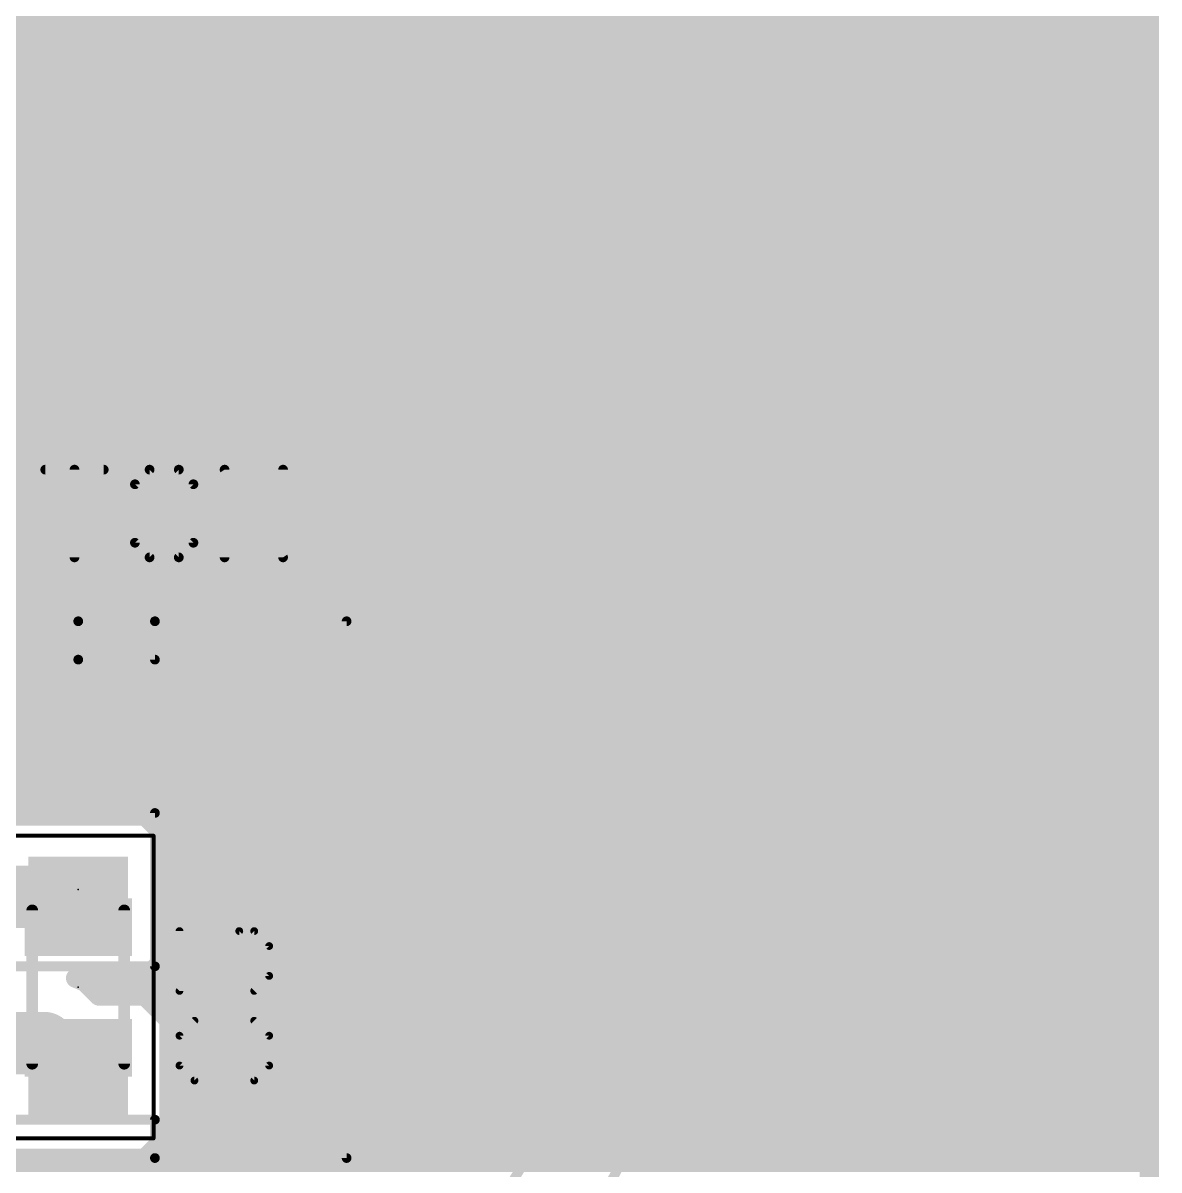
# Model space of a CAD drawing. Extents: x -15.2 to 43.2, y -12.7 to 63.2.
# Drawn here: x 13.25 to 28.07, y 24.28 to 39.24 of the extents above; entities that cross this region are included whole.
import ezdxf

# ---------------------------------------------------------------- set-up
doc = ezdxf.new("R2010")
doc.units = 0
for name, color, linetype in [('16', 175, 'CONTINUOUS'), ('21', 253, 'CONTINUOUS'), ('23', 7, 'CONTINUOUS'), ('24', 7, 'CONTINUOUS'), ('26', 253, 'CONTINUOUS'), ('27', 253, 'CONTINUOUS'), ('40', 175, 'CONTINUOUS'), ('52', 253, 'CONTINUOUS')]:
    doc.layers.add(name, color=color, linetype=linetype)

# ---------------------------------------------------------------- blocks, each defined once
blk = doc.blocks.new('RECT')
blk.add_solid([(-0.5, -0.5), (0.5, -0.5), (-0.5, 0.5), (0.5, 0.5)])

msp = doc.modelspace()

# ---------------------------------------------------------------- linework, layer by layer
at = {"layer": '16'}
for points, const_width in [([(27.94, 55.88), (27.94, 0)], 0.254), ([(6.0198, 39.37), (27.94, 39.37)], 0.254), ([(6.0198, 39.116), (27.94, 39.116)], 0.254), ([(6.0198, 38.862), (27.94, 38.862)], 0.254), ([(8.8721, 38.608), (27.94, 38.608)], 0.254), ([(9.1261, 38.354), (27.94, 38.354)], 0.254), ([(9.3801, 38.1), (27.94, 38.1)], 0.254), ([(9.4996, 37.846), (27.94, 37.846)], 0.254), ([(9.4996, 37.592), (27.94, 37.592)], 0.254), ([(9.4996, 37.338), (27.94, 37.338)], 0.254), ([(9.4996, 37.084), (27.94, 37.084)], 0.254), ([(9.3801, 36.83), (27.94, 36.83)], 0.254), ([(9.1261, 36.576), (27.94, 36.576)], 0.254), ([(8.8721, 36.322), (27.94, 36.322)], 0.254), ([(8.8721, 36.068), (27.94, 36.068)], 0.254), ([(9.1261, 35.814), (27.94, 35.814)], 0.254), ([(9.3801, 35.56), (27.94, 35.56)], 0.254), ([(9.4996, 35.306), (27.94, 35.306)], 0.254), ([(9.4996, 35.052), (27.94, 35.052)], 0.254), ([(9.4996, 34.798), (27.94, 34.798)], 0.254), ([(9.4996, 34.544), (27.94, 34.544)], 0.254), ([(9.4384, 34.29), (27.94, 34.29)], 0.254), ([(9.4384, 34.036), (27.94, 34.036)], 0.254), ([(9.4384, 33.782), (27.94, 33.782)], 0.254), ([(9.4384, 33.528), (27.94, 33.528)], 0.254), ([(9.4384, 33.274), (27.94, 33.274)], 0.254), ([(9.4384, 33.02), (27.94, 33.02)], 0.254), ([(9.3903, 32.766), (27.94, 32.766)], 0.254), ([(9.1363, 32.512), (27.94, 32.512)], 0.254), ([(9.1363, 32.258), (27.94, 32.258)], 0.254), ([(9.3903, 32.004), (27.94, 32.004)], 0.254), ([(9.4384, 31.75), (27.94, 31.75)], 0.254), ([(9.4384, 31.496), (27.94, 31.496)], 0.254), ([(9.4384, 31.242), (27.94, 31.242)], 0.254), ([(9.4384, 30.988), (27.94, 30.988)], 0.254), ([(9.4384, 30.734), (27.94, 30.734)], 0.254), ([(9.4384, 30.48), (27.94, 30.48)], 0.254), ([(9.2003, 30.226), (27.94, 30.226)], 0.254), ([(8.3461, 29.972), (27.94, 29.972)], 0.254), ([(8.0921, 29.718), (27.94, 29.718)], 0.254), ([(4.2701, 29.464), (27.94, 29.464)], 0.254), ([(3.8486, 29.21), (27.94, 29.21)], 0.254), ([(12.9225, 28.956), (27.94, 28.956)], 0.254), ([(14.8409, 28.9034), (13.0991, 28.9034)], 0.254), ([(15.1534, 28.5909), (14.8409, 28.9034)], 0.254), ([(15.0423, 28.702), (27.94, 28.702)], 0.254), ([(15.1534, 27.0991), (15.1534, 28.5909)], 0.254), ([(15.1534, 28.448), (27.94, 28.448)], 0.254), ([(15.1534, 28.194), (27.94, 28.194)], 0.254), ([(13.97, 27.845), (11.5622, 27.845)], 0.8128), ([(15.1534, 27.94), (27.94, 27.94)], 0.254), ([(15.1534, 27.686), (27.94, 27.686)], 0.254), ([(15.1534, 27.432), (27.94, 27.432)], 0.254), ([(15.1534, 27.178), (27.94, 27.178)], 0.254), ([(14.8409, 26.7866), (15.1534, 27.0991)], 0.254), ([(14.9783, 26.924), (27.94, 26.924)], 0.254), ([(14.0574, 26.7367), (13.9369, 26.7866)], 0.254), ([(13.9369, 26.7866), (14.8409, 26.7866)], 0.254), ([(14.2407, 26.5534), (14.0574, 26.7367)], 0.254), ([(14.1241, 26.67), (27.94, 26.67)], 0.254), ([(14.8409, 26.5534), (14.2407, 26.5534)], 0.254), ([(15.1534, 26.2409), (14.8409, 26.5534)], 0.254), ([(14.9783, 26.416), (27.94, 26.416)], 0.254), ([(11.4672, 25.94), (13.525, 25.94)], 0.8128), ([(13.525, 25.94), (13.97, 25.495)], 0.8128), ([(15.1534, 24.7491), (15.1534, 26.2409)], 0.254), ([(15.1534, 26.162), (27.94, 26.162)], 0.254), ([(15.1534, 25.908), (27.94, 25.908)], 0.254), ([(15.1534, 25.654), (27.94, 25.654)], 0.254), ([(15.1534, 25.4), (27.94, 25.4)], 0.254), ([(15.1534, 25.146), (27.94, 25.146)], 0.254), ([(15.1534, 24.892), (27.94, 24.892)], 0.254), ([(14.8409, 24.4366), (15.1534, 24.7491)], 0.254), ([(15.0423, 24.638), (27.94, 24.638)], 0.254), ([(13.0991, 24.4366), (14.8409, 24.4366)], 0.254), ([(4.2701, 24.384), (27.94, 24.384)], 0.254)]:
    msp.add_lwpolyline(points, dxfattribs=dict(at, const_width=const_width))
for points, const_width in [([(27.94, 39.0525, 1), (27.94, 39.1795)], 0.127), ([(27.94, 38.7985, 1), (27.94, 38.9255)], 0.127), ([(27.94, 38.5445, 1), (27.94, 38.6715)], 0.127), ([(27.94, 38.2905, 1), (27.94, 38.4175)], 0.127), ([(27.94, 38.0365, 1), (27.94, 38.1635)], 0.127), ([(27.94, 37.7825, 1), (27.94, 37.9095)], 0.127), ([(27.94, 37.5285, 1), (27.94, 37.6555)], 0.127), ([(27.94, 37.2745, 1), (27.94, 37.4015)], 0.127), ([(27.94, 37.0205, 1), (27.94, 37.1475)], 0.127), ([(27.94, 36.7665, 1), (27.94, 36.8935)], 0.127), ([(27.94, 36.5125, 1), (27.94, 36.6395)], 0.127), ([(27.94, 36.2585, 1), (27.94, 36.3855)], 0.127), ([(27.94, 36.0045, 1), (27.94, 36.1315)], 0.127), ([(27.94, 35.7505, 1), (27.94, 35.8775)], 0.127), ([(27.94, 35.4965, 1), (27.94, 35.6235)], 0.127), ([(27.94, 35.2425, 1), (27.94, 35.3695)], 0.127), ([(27.94, 34.9885, 1), (27.94, 35.1155)], 0.127), ([(27.94, 34.7345, 1), (27.94, 34.8615)], 0.127), ([(27.94, 34.4805, 1), (27.94, 34.6075)], 0.127), ([(27.94, 34.2265, 1), (27.94, 34.3535)], 0.127), ([(27.94, 33.9725, 1), (27.94, 34.0995)], 0.127), ([(27.94, 33.7185, 1), (27.94, 33.8455)], 0.127), ([(27.94, 33.4645, 1), (27.94, 33.5915)], 0.127), ([(27.94, 33.2105, 1), (27.94, 33.3375)], 0.127), ([(27.94, 32.9565, 1), (27.94, 33.0835)], 0.127), ([(27.94, 32.7025, 1), (27.94, 32.8295)], 0.127), ([(27.94, 32.4485, 1), (27.94, 32.5755)], 0.127), ([(27.94, 32.1945, 1), (27.94, 32.3215)], 0.127), ([(27.94, 31.9405, 1), (27.94, 32.0675)], 0.127), ([(27.94, 31.6865, 1), (27.94, 31.8135)], 0.127), ([(27.94, 31.4325, 1), (27.94, 31.5595)], 0.127), ([(27.94, 31.1785, 1), (27.94, 31.3055)], 0.127), ([(27.94, 30.9245, 1), (27.94, 31.0515)], 0.127), ([(27.94, 30.6705, 1), (27.94, 30.7975)], 0.127), ([(27.94, 30.4165, 1), (27.94, 30.5435)], 0.127), ([(27.94, 30.1625, 1), (27.94, 30.2895)], 0.127), ([(27.94, 29.9085, 1), (27.94, 30.0355)], 0.127), ([(27.94, 29.6545, 1), (27.94, 29.7815)], 0.127), ([(27.94, 29.4005, 1), (27.94, 29.5275)], 0.127), ([(27.94, 29.1465, 1), (27.94, 29.2735)], 0.127), ([(14.8858, 28.9483, 1), (14.796, 28.8585)], 0.127), ([(14.8409, 28.8399, 1), (14.8409, 28.9669)], 0.127), ([(27.94, 28.8925, 1), (27.94, 29.0195)], 0.127), ([(15.0423, 28.7655, 1), (15.0423, 28.6385)], 0.127), ([(27.94, 28.6385, 1), (27.94, 28.7655)], 0.127), ([(15.2169, 28.5909, 1), (15.0899, 28.5909)], 0.127), ([(15.1534, 28.5115, 1), (15.1534, 28.3845)], 0.127), ([(15.1085, 28.546, 1), (15.1983, 28.6358)], 0.127), ([(27.94, 28.3845, 1), (27.94, 28.5115)], 0.127), ([(15.1534, 28.2575, 1), (15.1534, 28.1305)], 0.127), ([(27.94, 28.1305, 1), (27.94, 28.2575)], 0.127), ([(13.97, 27.6418, 1), (13.97, 28.0482)], 0.4064), ([(15.1534, 28.0035, 1), (15.1534, 27.8765)], 0.127), ([(27.94, 27.8765, 1), (27.94, 28.0035)], 0.127), ([(15.1534, 27.7495, 1), (15.1534, 27.6225)], 0.127), ([(27.94, 27.6225, 1), (27.94, 27.7495)], 0.127), ([(15.1534, 27.4955, 1), (15.1534, 27.3685)], 0.127), ([(27.94, 27.3685, 1), (27.94, 27.4955)], 0.127), ([(15.1534, 27.2415, 1), (15.1534, 27.1145)], 0.127), ([(27.94, 27.1145, 1), (27.94, 27.2415)], 0.127), ([(15.0899, 27.0991, 1), (15.2169, 27.0991)], 0.127), ([(15.1983, 27.0542, 1), (15.1085, 27.144)], 0.127), ([(14.9783, 26.9875, 1), (14.9783, 26.8605)], 0.127), ([(27.94, 26.8605, 1), (27.94, 26.9875)], 0.127), ([(13.9612, 26.8453, 1), (13.9126, 26.7279)], 0.127), ([(13.9369, 26.8501, 1), (13.9369, 26.7231)], 0.127), ([(14.1023, 26.7816, 1), (14.0125, 26.6918)], 0.127), ([(14.0331, 26.6781, 1), (14.0817, 26.7954)], 0.127), ([(14.1241, 26.7335, 1), (14.1241, 26.6065)], 0.127), ([(14.796, 26.8315, 1), (14.8858, 26.7417)], 0.127), ([(14.8409, 26.7231, 1), (14.8409, 26.8501)], 0.127), ([(27.94, 26.6065, 1), (27.94, 26.7335)], 0.127), ([(14.2407, 26.6169, 1), (14.2407, 26.4899)], 0.127), ([(14.1958, 26.5085, 1), (14.2856, 26.5983)], 0.127), ([(14.8858, 26.5983, 1), (14.796, 26.5085)], 0.127), ([(14.8409, 26.4899, 1), (14.8409, 26.6169)], 0.127), ([(14.9783, 26.4795, 1), (14.9783, 26.3525)], 0.127), ([(27.94, 26.3525, 1), (27.94, 26.4795)], 0.127), ([(13.6687, 26.0837, 1), (13.3813, 25.7963)], 0.4064), ([(13.525, 25.7368, 1), (13.525, 26.1432)], 0.4064), ([(15.2169, 26.2409, 1), (15.0899, 26.2409)], 0.127), ([(15.1085, 26.196, 1), (15.1983, 26.2858)], 0.127), ([(15.1534, 26.2255, 1), (15.1534, 26.0985)], 0.127), ([(27.94, 26.0985, 1), (27.94, 26.2255)], 0.127), ([(15.1534, 25.9715, 1), (15.1534, 25.8445)], 0.127), ([(27.94, 25.8445, 1), (27.94, 25.9715)], 0.127), ([(13.8263, 25.3513, 1), (14.1137, 25.6387)], 0.4064), ([(15.1534, 25.7175, 1), (15.1534, 25.5905)], 0.127), ([(27.94, 25.5905, 1), (27.94, 25.7175)], 0.127), ([(15.1534, 25.4635, 1), (15.1534, 25.3365)], 0.127), ([(27.94, 25.3365, 1), (27.94, 25.4635)], 0.127), ([(15.1534, 25.2095, 1), (15.1534, 25.0825)], 0.127), ([(27.94, 25.0825, 1), (27.94, 25.2095)], 0.127), ([(15.1534, 24.9555, 1), (15.1534, 24.8285)], 0.127), ([(27.94, 24.8285, 1), (27.94, 24.9555)], 0.127), ([(15.1983, 24.7042, 1), (15.1085, 24.794)], 0.127), ([(15.0423, 24.7015, 1), (15.0423, 24.5745)], 0.127), ([(15.0899, 24.7491, 1), (15.2169, 24.7491)], 0.127), ([(27.94, 24.5745, 1), (27.94, 24.7015)], 0.127), ([(14.796, 24.4815, 1), (14.8858, 24.3917)], 0.127), ([(14.8409, 24.3731, 1), (14.8409, 24.5001)], 0.127), ([(27.94, 24.3205, 1), (27.94, 24.4475)], 0.127)]:
    msp.add_lwpolyline(points, format="xyb", dxfattribs=dict(at, const_width=const_width))
at = {"layer": '21'}
for points, const_width in [([(13.97, 37.795, 1), (13.97, 53.645, 1), (13.97, 37.795)], 0.127), ([(13.97, 38.895, 1), (13.97, 52.545, 1), (13.97, 38.895)], 0.127), ([(13.97, 20.015, 1), (13.97, 35.865, 1), (13.97, 20.015)], 0.127), ([(13.97, 21.115, 1), (13.97, 34.765, 1), (13.97, 21.115)], 0.127), ([(13.97, 31.4718, 1), (13.97, 31.4083)], 0.0635), ([(14.0018, 31.44, 1), (13.9383, 31.44)], 0.0635), ([(13.97, 31.4083, 1), (13.97, 31.4718)], 0.0635), ([(14.97, 31.4718, 1), (14.97, 31.4083)], 0.0635), ([(15.0018, 31.44, 1), (14.9383, 31.44)], 0.0635), ([(14.97, 31.4083, 1), (14.97, 31.4718)], 0.0635), ([(17.5018, 31.44, 1), (17.4383, 31.44)], 0.0635), ([(17.47, 31.4083, 1), (17.47, 31.4718)], 0.0635), ([(13.97, 30.9718, 1), (13.97, 30.9083)], 0.0635), ([(13.9383, 30.94, 1), (14.0018, 30.94)], 0.0635), ([(13.97, 30.9083, 1), (13.97, 30.9718)], 0.0635), ([(14.9383, 30.94, 1), (15.0018, 30.94)], 0.0635), ([(14.97, 30.9083, 1), (14.97, 30.9718)], 0.0635), ([(15.0018, 28.94, 1), (14.9383, 28.94)], 0.0635), ([(14.97, 28.9083, 1), (14.97, 28.9718)], 0.0635), ([(14.9383, 26.94, 1), (15.0018, 26.94)], 0.0635), ([(14.97, 26.9083, 1), (14.97, 26.9718)], 0.0635), ([(15.0018, 24.94, 1), (14.9383, 24.94)], 0.0635), ([(14.97, 24.9083, 1), (14.97, 24.9718)], 0.0635), ([(14.97, 24.4718, 1), (14.97, 24.4083)], 0.0635), ([(14.9383, 24.44, 1), (15.0018, 24.44)], 0.0635), ([(14.97, 24.4083, 1), (14.97, 24.4718)], 0.0635), ([(17.4383, 24.44, 1), (17.5018, 24.44)], 0.0635), ([(17.47, 24.4083, 1), (17.47, 24.4718)], 0.0635)]:
    msp.add_lwpolyline(points, format="xyb", dxfattribs=dict(at, const_width=const_width))
at = {"layer": '21', "const_width": 0.127}
for points in [[(12.97, 31.44), (13.97, 31.44)], [(13.97, 31.44), (14.97, 31.44)], [(13.97, 30.94), (13.97, 31.44)], [(14.97, 31.44), (17.47, 31.44)], [(14.97, 31.44), (14.97, 30.94)], [(17.47, 31.44), (17.47, 24.44)], [(13.97, 30.94), (12.97, 30.94)], [(14.97, 30.94), (13.97, 30.94)], [(12.97, 28.94), (14.97, 28.94)], [(14.97, 28.94), (14.97, 26.94)], [(14.97, 26.94), (12.97, 26.94)], [(14.97, 24.94), (12.97, 24.94)], [(14.97, 24.44), (14.97, 24.94)], [(14.97, 24.44), (12.97, 24.44)], [(17.47, 24.44), (14.97, 24.44)]]:
    msp.add_lwpolyline(points, dxfattribs=at)
at = {"layer": '23'}
msp.add_point((13.97, 27.94), dxfattribs=at)
at = {"layer": '24'}
msp.add_point((13.97, 26.67), dxfattribs=at)
at = {"layer": '26', "const_width": 0.1016}
for points in [[(15.2908, 27.3998), (15.2908, 26.6202)], [(15.2908, 26.6202), (16.0704, 27.3998)], [(16.0704, 27.3998), (16.2653, 27.3998)], [(16.2653, 27.3998), (16.4602, 27.2049)], [(16.4602, 27.2049), (16.4602, 26.8151)], [(16.4602, 26.8151), (16.2653, 26.6202)], [(15.2908, 26.0355), (15.4857, 26.2304)], [(16.2653, 26.2304), (16.4602, 26.0355)], [(15.2908, 25.6457), (15.2908, 26.0355)], [(16.4602, 26.0355), (16.4602, 25.6457)], [(15.4857, 25.4508), (15.2908, 25.6457)], [(16.4602, 25.6457), (16.2653, 25.4508)], [(16.2653, 25.4508), (15.4857, 25.4508)]]:
    msp.add_lwpolyline(points, dxfattribs=at)
at = {"layer": '26', "const_width": 0.0508}
for points in [[(15.3162, 27.3998, 1), (15.2654, 27.3998)], [(16.0704, 27.4252, 1), (16.0704, 27.3744)], [(16.0884, 27.3818, 1), (16.0524, 27.4178)], [(16.2833, 27.4178, 1), (16.2473, 27.3818)], [(16.2653, 27.3744, 1), (16.2653, 27.4252)], [(16.4856, 27.2049, 1), (16.4348, 27.2049)], [(16.4422, 27.1869, 1), (16.4782, 27.2229)], [(16.4348, 26.8151, 1), (16.4856, 26.8151)], [(16.4782, 26.7971, 1), (16.4422, 26.8331)], [(15.2728, 26.6382, 1), (15.3088, 26.6022)], [(15.2654, 26.6202, 1), (15.3162, 26.6202)], [(16.2473, 26.6382, 1), (16.2833, 26.6022)], [(15.5037, 26.2124, 1), (15.4677, 26.2484)], [(16.2833, 26.2484, 1), (16.2473, 26.2124)], [(15.2728, 26.0535, 1), (15.3088, 26.0175)], [(15.3162, 26.0355, 1), (15.2654, 26.0355)], [(16.4856, 26.0355, 1), (16.4348, 26.0355)], [(16.4422, 26.0175, 1), (16.4782, 26.0535)], [(15.3088, 25.6637, 1), (15.2728, 25.6277)], [(15.2654, 25.6457, 1), (15.3162, 25.6457)], [(16.4348, 25.6457, 1), (16.4856, 25.6457)], [(16.4782, 25.6277, 1), (16.4422, 25.6637)], [(15.4857, 25.4762, 1), (15.4857, 25.4254)], [(15.4677, 25.4328, 1), (15.5037, 25.4688)], [(16.2473, 25.4688, 1), (16.2833, 25.4328)], [(16.2653, 25.4254, 1), (16.2653, 25.4762)]]:
    msp.add_lwpolyline(points, format="xyb", dxfattribs=at)
at = {"layer": '27', "const_width": 0.127}
for points in [[(13.5403, 33.4175), (14.3029, 33.4175)], [(13.9216, 32.2735), (13.9216, 33.4175)], [(14.9003, 33.4175), (14.7097, 33.2268)], [(15.2817, 33.4175), (14.9003, 33.4175)], [(15.4723, 33.2268), (15.2817, 33.4175)], [(15.8791, 32.2735), (15.8791, 33.4175)], [(15.8791, 33.4175), (16.6417, 32.2735)], [(16.6417, 32.2735), (16.6417, 33.4175)], [(14.7097, 33.2268), (14.7097, 32.4642)], [(15.4723, 32.4642), (15.4723, 33.2268)], [(14.7097, 32.4642), (14.9003, 32.2735)], [(15.2817, 32.2735), (15.4723, 32.4642)], [(14.9003, 32.2735), (15.2817, 32.2735)]]:
    msp.add_lwpolyline(points, dxfattribs=at)
at = {"layer": '27', "const_width": 0.0635}
for points in [[(13.5403, 33.4492, 1), (13.5403, 33.3857)], [(13.9533, 33.4175, 1), (13.8898, 33.4175)], [(14.3029, 33.3857, 1), (14.3029, 33.4492)], [(14.9003, 33.4492, 1), (14.9003, 33.3857)], [(14.9228, 33.395, 1), (14.8779, 33.4399)], [(15.3041, 33.4399, 1), (15.2592, 33.395)], [(15.2817, 33.3857, 1), (15.2817, 33.4492)], [(15.9108, 33.4175, 1), (15.8473, 33.4175)], [(15.9055, 33.4351, 1), (15.8526, 33.3999)], [(16.6735, 33.4175, 1), (16.61, 33.4175)], [(14.7414, 33.2268, 1), (14.6779, 33.2268)], [(14.6872, 33.2493, 1), (14.7321, 33.2044)], [(15.5041, 33.2268, 1), (15.4406, 33.2268)], [(15.4499, 33.2044, 1), (15.4948, 33.2493)], [(14.6779, 32.4642, 1), (14.7414, 32.4642)], [(14.7321, 32.4866, 1), (14.6872, 32.4417)], [(15.4406, 32.4642, 1), (15.5041, 32.4642)], [(15.4948, 32.4417, 1), (15.4499, 32.4866)], [(14.9003, 32.3053, 1), (14.9003, 32.2417)], [(14.8779, 32.251, 1), (14.9228, 32.296)], [(15.2592, 32.296, 1), (15.3041, 32.251)], [(15.2817, 32.2417, 1), (15.2817, 32.3053)], [(16.6153, 32.2559, 1), (16.6681, 32.2911)], [(13.8898, 32.2735, 1), (13.9533, 32.2735)], [(15.8473, 32.2735, 1), (15.9108, 32.2735)], [(16.61, 32.2735, 1), (16.6735, 32.2735)]]:
    msp.add_lwpolyline(points, format="xyb", dxfattribs=at)
at = {"layer": '40', "const_width": 0.0508}
for points in [[(14.953, 28.643), (12.987, 28.643)], [(14.953, 24.697), (14.953, 28.643)], [(12.987, 24.697), (14.953, 24.697)]]:
    msp.add_lwpolyline(points, dxfattribs=at)
at = {"layer": '40', "const_width": 0.0254}
for points in [[(14.9657, 28.643, 1), (14.9403, 28.643)], [(14.953, 28.6303, 1), (14.953, 28.6557)], [(14.9403, 24.697, 1), (14.9657, 24.697)], [(14.953, 24.6843, 1), (14.953, 24.7097)]]:
    msp.add_lwpolyline(points, format="xyb", dxfattribs=at)
at = {"layer": '52', "const_width": 0.1524}
for points in [[(13.37, 25.67), (13.37, 27.67)], [(14.57, 25.67), (14.57, 27.67)]]:
    msp.add_lwpolyline(points, dxfattribs=at)
at = {"layer": '52', "const_width": 0.0762}
for points in [[(13.4081, 27.67, 1), (13.3319, 27.67)], [(14.6081, 27.67, 1), (14.5319, 27.67)], [(13.3319, 25.67, 1), (13.4081, 25.67)], [(14.5319, 25.67, 1), (14.6081, 25.67)]]:
    msp.add_lwpolyline(points, format="xyb", dxfattribs=at)

# ---------------------------------------------------------------- block references
at = {"layer": '16', "xscale": 1.05, "yscale": 1.3, "rotation": 90}
for p in [(13.97, 27.845), (13.97, 25.495)]:
    msp.add_blockref('RECT', p, dxfattribs=at)
at = {"layer": '52', "xscale": 0.75, "yscale": 1.4, "rotation": 90}
for p in [(13.9715, 27.4514), (13.9715, 25.8782)]:
    msp.add_blockref('RECT', p, dxfattribs=at)

doc.saveas('drawing.dxf')
